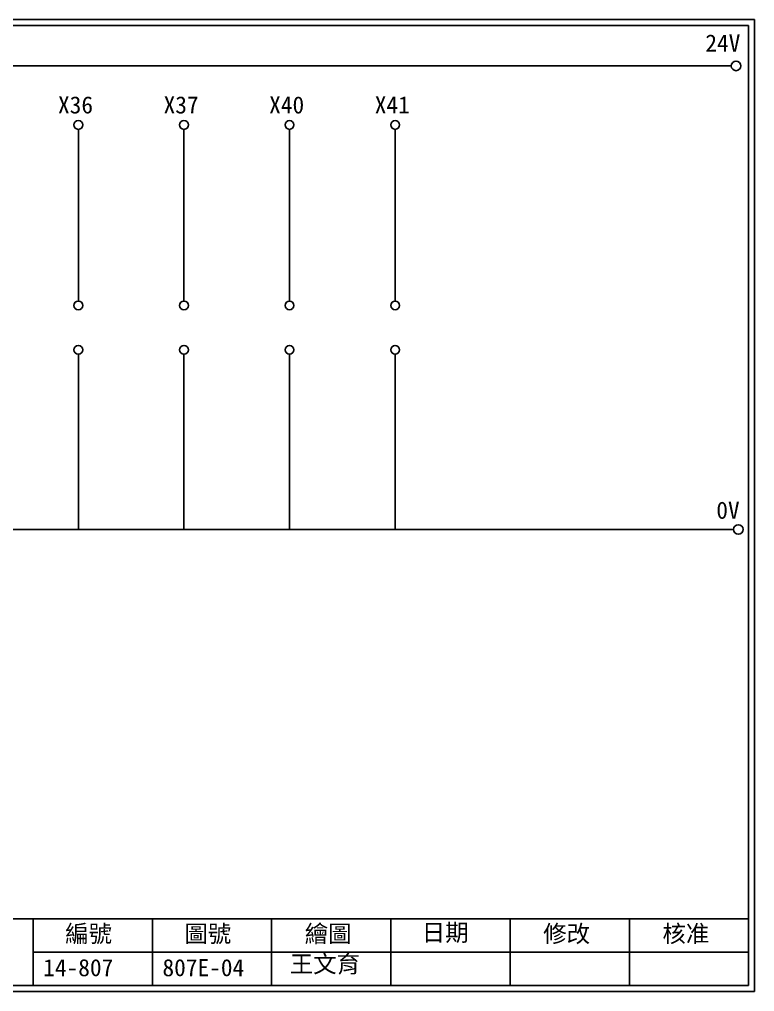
# Model space of a CAD drawing. Extents: x 325 to 612, y 3 to 207.
# Drawn here: x 458.2 to 612.3, y 3 to 207 of the extents above; entities that cross this region are included whole.
import ezdxf

# ---------------------------------------------------------------- set-up
doc = ezdxf.new("R2010")
doc.units = 0
doc.layers.get('0').update_dxf_attribs({"linetype": 'CONTINUOUS'})
doc.layers.add('圖框層', color=7, linetype='CONTINUOUS')
doc.layers.add('標尺寸層', color=3, linetype='CONTINUOUS')
doc.styles.add('STSL', font='KAIU.TTF')

msp = doc.modelspace()

# ---------------------------------------------------------------- linework, layer by layer
for p, q in [((470.55, 147.89), (470.55, 183.91)), ((492.69, 147.89), (492.69, 183.91)), ((514.82, 147.89), (514.82, 183.91)), ((536.96, 147.89), (536.96, 183.91)), ((470.55, 136.73), (470.55, 99.96)), ((492.69, 136.73), (492.69, 99.96)), ((514.82, 136.73), (514.82, 99.96)), ((536.96, 136.73), (536.96, 99.96))]:
    msp.add_line(p, q)
for centre in [(608.44, 197.22), (608.92, 99.96)]:
    msp.add_circle(centre, 1)
at = {"layer": '圖框層', "color": 7}
for p, q in [((612.32, 206.97), (325.32, 206.97)), ((612.32, 3), (612.32, 206.97)), ((611.07, 205.72), (326.57, 205.72)), ((611.07, 4.25), (611.07, 205.72)), ((326.57, 18.25), (611.07, 18.25)), ((461.07, 4.25), (461.07, 18.25)), ((486.07, 4.25), (486.07, 18.25)), ((511.07, 4.25), (511.07, 18.25)), ((536.07, 4.25), (536.07, 18.25)), ((561.07, 4.25), (561.07, 18.25)), ((586.07, 4.25), (586.07, 18.25)), ((461.07, 11.25), (611.07, 11.25)), ((326.57, 4.25), (611.07, 4.25)), ((325.32, 3), (612.32, 3))]:
    msp.add_line(p, q, dxfattribs=at)
at = {"layer": '標尺寸層', "color": 7}
for p, q in [((329.84, 197.22), (607.44, 197.22)), ((330.05, 99.96), (607.92, 99.96))]:
    msp.add_line(p, q, dxfattribs=at)
for centre in [(470.55, 184.83), (492.69, 184.83), (514.82, 184.83), (536.96, 184.83), (470.55, 146.97), (492.69, 146.97), (514.82, 146.97), (536.96, 146.97), (470.55, 137.65), (492.69, 137.65), (514.82, 137.65), (536.96, 137.65)]:
    msp.add_circle(centre, 0.92, dxfattribs=at)

# ---------------------------------------------------------------- texts
at = {"layer": '圖框層', "color": 4, "style": 'STSL'}
for s, p in [('24V', (602, 200.22)), ('X36', (466.28, 187.24)), ('X37', (488.42, 187.24)), ('X40', (510.55, 187.24)), ('X41', (532.69, 187.24)), ('0V', (604.3, 102.2)), ('編號', (467.78, 13.34)), ('圖號', (492.78, 13.34)), ('繪圖', (518.01, 13.34)), ('日期', (542.54, 13.59)), ('修改', (568.01, 13.34)), ('核准', (593.01, 13.34)), ('王文育', (514.88, 6.98)), ('14-807', (463.18, 6.22)), ('807E-04', (488.18, 6.22))]:
    msp.add_text(s, height=3.6, dxfattribs=at).set_placement(p)

doc.saveas('drawing.dxf')
